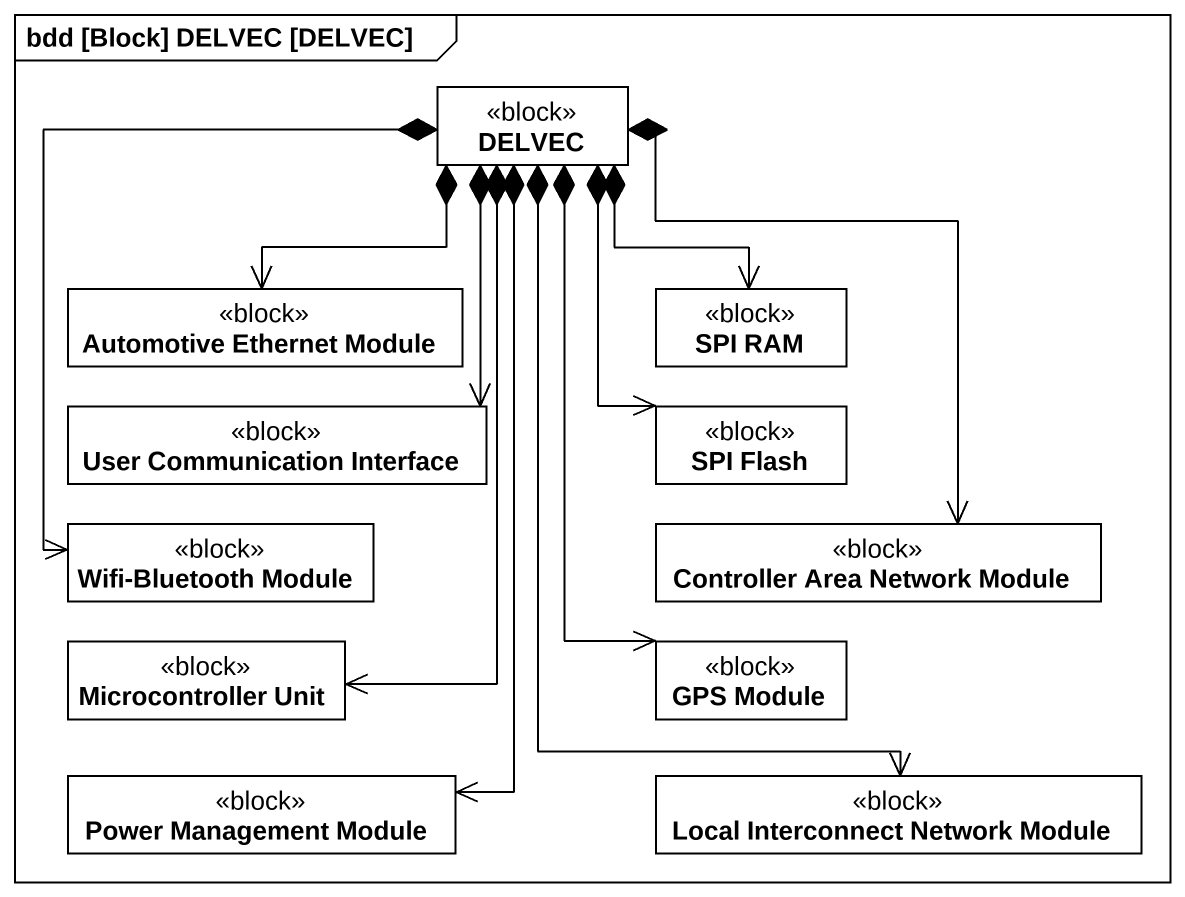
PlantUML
@startuml
mainframe bdd [Block] DELVEC [DELVEC]
hide circle
hide empty members
class DELVEC <<block>>
class "Automotive Ethernet Module" as Automotive_Ethernet_Module <<block>>
class "SPI RAM" as SPI_RAM <<block>>
class "User Communication Interface" as User_Communication_Interface <<block>>
class "SPI Flash" as SPI_Flash <<block>>
class "Wifi-Bluetooth Module" as Wifi_Bluetooth_Module <<block>>
class "Controller Area Network Module" as Controller_Area_Network <<block>>
class "Microcontroller Unit" as Microcontroller_Unit <<block>>
class "GPS Module" as GPS_Module <<block>>
class "Power Management Module" as Power_Management_Module <<block>>
class "Local Interconnect Network Module" as Local_Interconnect_Network <<block>>
DELVEC *--> Automotive_Ethernet_Module
DELVEC *--> SPI_RAM
DELVEC *--> User_Communication_Interface
DELVEC *--> SPI_Flash
DELVEC *--> Wifi_Bluetooth_Module
DELVEC *--> Controller_Area_Network
DELVEC *--> Microcontroller_Unit
DELVEC *--> GPS_Module
DELVEC *--> Power_Management_Module
DELVEC *--> Local_Interconnect_Network
@enduml
